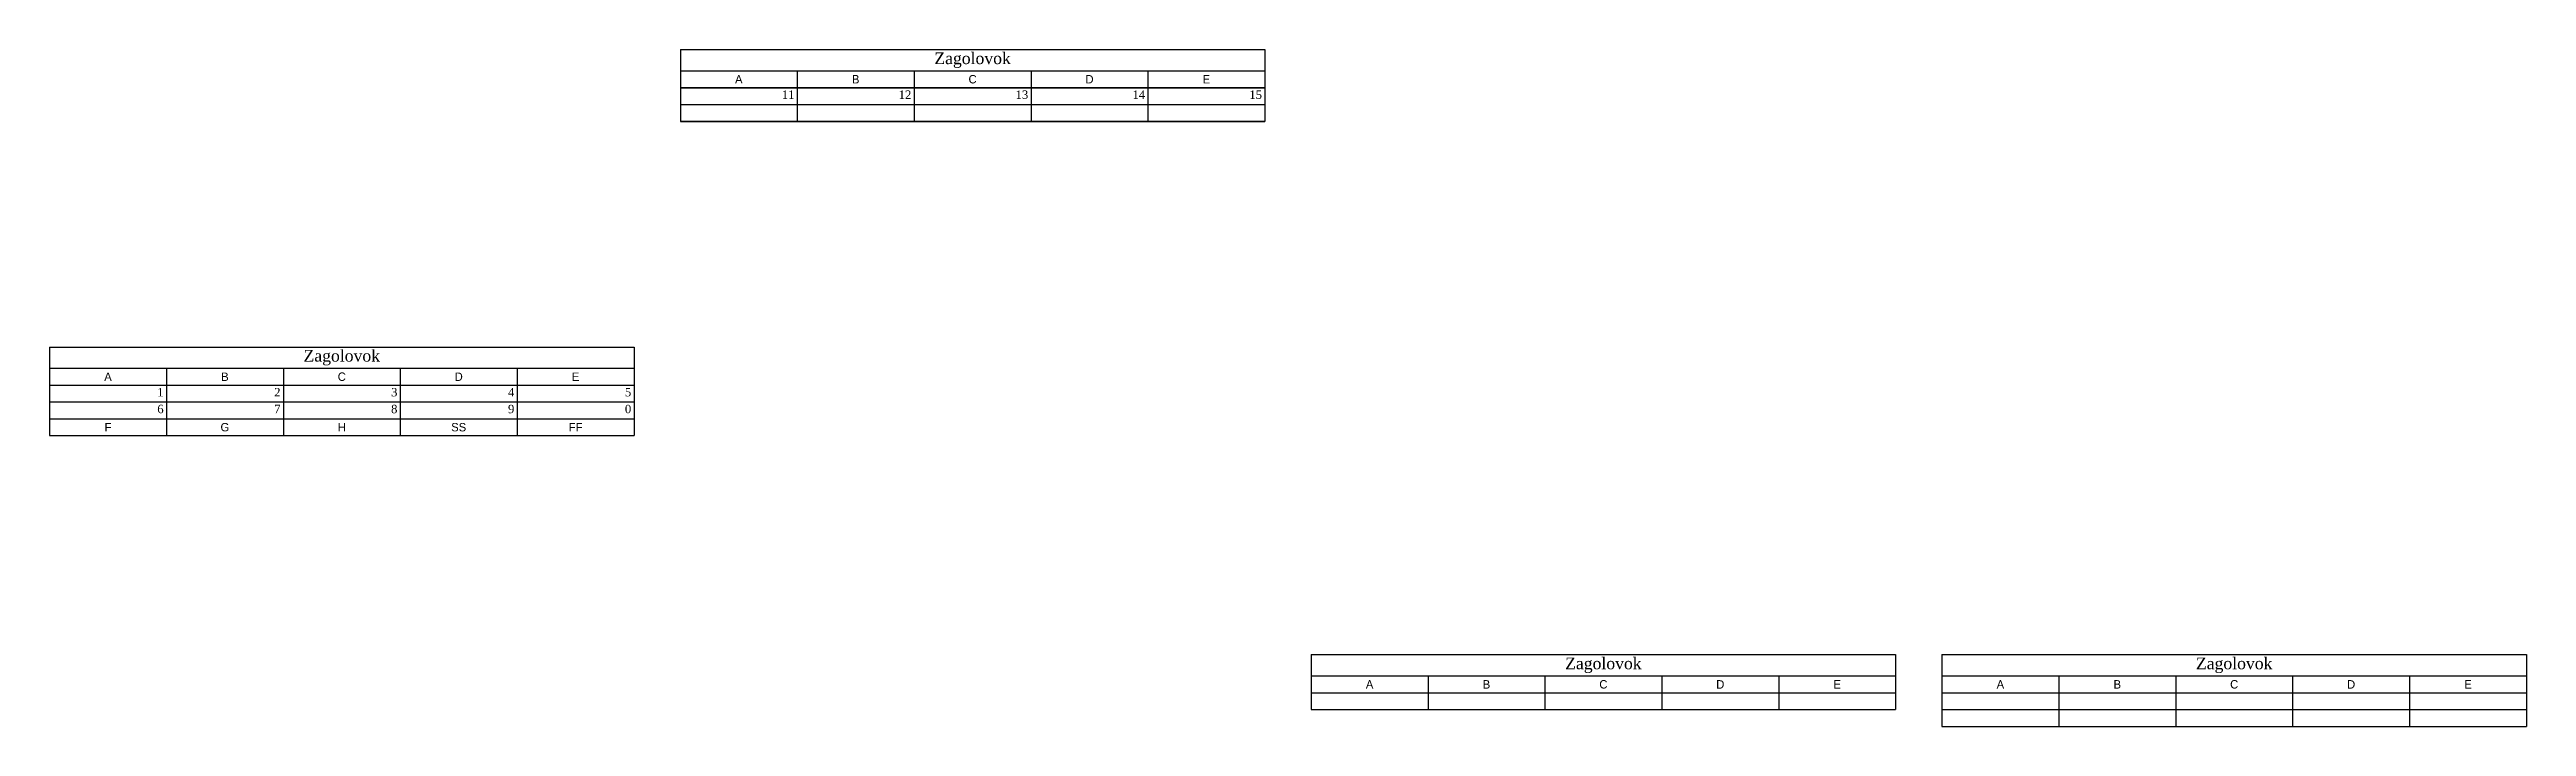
# Model space of a CAD drawing. Header units: inches. Extents: x 84.7 to 137.6, y 12.4 to 26.9.
import ezdxf

# ---------------------------------------------------------------- set-up
doc = ezdxf.new("R2010")
doc.units = ezdxf.units.IN
doc.header["$MEASUREMENT"] = 0
doc.styles.add('newtext', font='times.ttf')

# ---------------------------------------------------------------- blocks, each defined once
blk = doc.blocks.new('*T1')
at = {"color": 0, "linetype": 'ByBlock', "lineweight": -2}
for p, q in [((13.49, 6.363), (25.99, 6.363)), ((13.49, 6.363), (13.49, 4.827)), ((25.99, 6.363), (25.99, 4.827)), ((13.49, 5.907), (25.99, 5.907)), ((15.99, 5.907), (15.99, 4.827)), ((18.49, 5.907), (18.49, 4.827)), ((20.99, 5.907), (20.99, 4.827)), ((23.49, 5.907), (23.49, 4.827)), ((13.49, 5.547), (25.99, 5.547)), ((13.49, 5.187), (25.99, 5.187)), ((13.49, 4.827), (25.99, 4.827)), ((0, 0), (12.5, 0)), ((0, 0), (0, -1.896)), ((12.5, 0), (12.5, -1.896)), ((0, -0.456), (12.5, -0.456)), ((2.5, -0.456), (2.5, -1.896)), ((5, -0.456), (5, -1.896)), ((7.5, -0.456), (7.5, -1.896)), ((10, -0.456), (10, -1.896)), ((0, -0.816), (12.5, -0.816)), ((0, -1.176), (12.5, -1.176)), ((0, -1.536), (12.5, -1.536)), ((0, -1.896), (12.5, -1.896)), ((26.98, -6.579), (39.48, -6.579)), ((26.98, -6.579), (26.98, -7.755)), ((39.48, -6.579), (39.48, -7.755)), ((40.47, -6.579), (52.97, -6.579)), ((40.47, -6.579), (40.47, -8.115)), ((52.97, -6.579), (52.97, -8.115)), ((26.98, -7.035), (39.48, -7.035)), ((26.98, -7.395), (39.48, -7.395)), ((29.48, -7.035), (29.48, -7.755)), ((31.98, -7.035), (31.98, -7.755)), ((34.48, -7.035), (34.48, -7.755)), ((36.98, -7.035), (36.98, -7.755)), ((40.47, -7.035), (52.97, -7.035)), ((40.47, -7.395), (52.97, -7.395)), ((42.97, -7.035), (42.97, -8.115)), ((45.47, -7.035), (45.47, -8.115)), ((47.97, -7.035), (47.97, -8.115)), ((50.47, -7.035), (50.47, -8.115)), ((26.98, -7.755), (39.48, -7.755)), ((40.47, -7.755), (52.97, -7.755)), ((40.47, -8.115), (52.97, -8.115))]:
    blk.add_line(p, q, dxfattribs=at)
at = {"layer": 'Defpoints', "color": 8, "lineweight": 0}
blk.add_line((0, 0), (0, 0), dxfattribs=at)
blk.add_line((0, 0), (0, 0), dxfattribs=at)
blk.add_line((0, 0), (0, 0), dxfattribs=at)
blk.add_line((0, 0), (0, 0), dxfattribs=at)
at = {"color": 0, "style": 'newtext'}
for s, insert, char_height, width, attachment_point in [('Zagolovok', (19.74, 6.135), 0.25, 12.38, 5), ('11', (15.93, 5.487), 0.18, 2.38, 3), ('12', (18.43, 5.487), 0.18, 2.38, 3), ('13', (20.93, 5.487), 0.18, 2.38, 3), ('14', (23.43, 5.487), 0.18, 2.38, 3), ('15', (25.93, 5.487), 0.18, 2.38, 3), ('Zagolovok', (6.25, -0.228), 0.25, 12.38, 5), ('1', (2.44, -0.876), 0.18, 2.38, 3), ('2', (4.94, -0.876), 0.18, 2.38, 3), ('3', (7.44, -0.876), 0.18, 2.38, 3), ('4', (9.94, -0.876), 0.18, 2.38, 3), ('5', (12.44, -0.876), 0.18, 2.38, 3), ('6', (2.44, -1.236), 0.18, 2.38, 3), ('7', (4.94, -1.236), 0.18, 2.38, 3), ('8', (7.44, -1.236), 0.18, 2.38, 3), ('9', (9.94, -1.236), 0.18, 2.38, 3), ('0', (12.44, -1.236), 0.18, 2.38, 3), ('Zagolovok', (33.23, -6.807), 0.25, 12.38, 5), ('Zagolovok', (46.72, -6.807), 0.25, 12.38, 5)]:
    blk.add_mtext(s, dxfattribs=dict(at, insert=insert, char_height=char_height, width=width, attachment_point=attachment_point))
at = {"color": 0, "char_height": 0.18, "width": 2.38, "attachment_point": 5}
for s, insert in [('A', (14.74, 5.727)), ('B', (17.24, 5.727)), ('C', (19.74, 5.727)), ('D', (22.24, 5.727)), ('E', (24.74, 5.727)), ('A', (1.25, -0.636)), ('B', (3.75, -0.636)), ('C', (6.25, -0.636)), ('D', (8.75, -0.636)), ('E', (11.25, -0.636)), ('F', (1.25, -1.716)), ('G', (3.75, -1.716)), ('H', (6.25, -1.716)), ('SS', (8.75, -1.716)), ('FF', (11.25, -1.716)), ('A', (28.23, -7.215)), ('B', (30.73, -7.215)), ('C', (33.23, -7.215)), ('D', (35.73, -7.215)), ('E', (38.23, -7.215)), ('A', (41.72, -7.215)), ('B', (44.22, -7.215)), ('C', (46.72, -7.215)), ('D', (49.22, -7.215)), ('E', (51.72, -7.215))]:
    blk.add_mtext(s, dxfattribs=dict(at, insert=insert))
blk = doc.blocks.new('*T4')
at = {"color": 0, "linetype": 'ByBlock', "lineweight": -2}
for p, q in [((0, 0), (12.5, 0)), ((0, 0), (0, -1.536)), ((12.5, 0), (12.5, -1.536)), ((0, -0.456), (12.5, -0.456)), ((2.5, -0.456), (2.5, -1.536)), ((5, -0.456), (5, -1.536)), ((7.5, -0.456), (7.5, -1.536)), ((10, -0.456), (10, -1.536)), ((0, -0.816), (12.5, -0.816)), ((0, -1.176), (12.5, -1.176)), ((0, -1.536), (12.5, -1.536))]:
    blk.add_line(p, q, dxfattribs=at)
at = {"layer": 'Defpoints', "color": 8, "lineweight": 0}
blk.add_line((0, 0), (0, 0), dxfattribs=at)
at = {"color": 0, "style": 'newtext'}
for s, insert, char_height, width, attachment_point in [('Zagolovok', (6.25, -0.228), 0.25, 12.38, 5), ('11', (2.44, -0.876), 0.18, 2.38, 3), ('12', (4.94, -0.876), 0.18, 2.38, 3), ('13', (7.44, -0.876), 0.18, 2.38, 3), ('14', (9.94, -0.876), 0.18, 2.38, 3), ('15', (12.44, -0.876), 0.18, 2.38, 3)]:
    blk.add_mtext(s, dxfattribs=dict(at, insert=insert, char_height=char_height, width=width, attachment_point=attachment_point))
at = {"color": 0, "char_height": 0.18, "width": 2.38, "attachment_point": 5}
for s, insert in [('A', (1.25, -0.636)), ('B', (3.75, -0.636)), ('C', (6.25, -0.636)), ('D', (8.75, -0.636)), ('E', (11.25, -0.636))]:
    blk.add_mtext(s, dxfattribs=dict(at, insert=insert))
blk = doc.blocks.new('*T5')
at = {"color": 0, "linetype": 'ByBlock', "lineweight": -2}
for p, q in [((0, 0), (12.5, 0)), ((0, 0), (0, -1.176)), ((12.5, 0), (12.5, -1.176)), ((0, -0.456), (12.5, -0.456)), ((2.5, -0.456), (2.5, -1.176)), ((5, -0.456), (5, -1.176)), ((7.5, -0.456), (7.5, -1.176)), ((10, -0.456), (10, -1.176)), ((0, -0.816), (12.5, -0.816)), ((0, -1.176), (12.5, -1.176))]:
    blk.add_line(p, q, dxfattribs=at)
at = {"layer": 'Defpoints', "color": 8, "lineweight": 0}
blk.add_line((0, 0), (0, 0), dxfattribs=at)
at = {"color": 0, "insert": (6.25, -0.228), "char_height": 0.25, "width": 12.38, "attachment_point": 5, "style": 'newtext'}
blk.add_mtext('Zagolovok', dxfattribs=at)
at = {"color": 0, "char_height": 0.18, "width": 2.38, "attachment_point": 5}
for s, insert in [('A', (1.25, -0.636)), ('B', (3.75, -0.636)), ('C', (6.25, -0.636)), ('D', (8.75, -0.636)), ('E', (11.25, -0.636))]:
    blk.add_mtext(s, dxfattribs=dict(at, insert=insert))
blk = doc.blocks.new('*T6')
at = {"color": 0, "linetype": 'ByBlock', "lineweight": -2}
for p, q in [((0, 0), (12.5, 0)), ((0, 0), (0, -1.536)), ((12.5, 0), (12.5, -1.536)), ((0, -0.456), (12.5, -0.456)), ((2.5, -0.456), (2.5, -1.536)), ((5, -0.456), (5, -1.536)), ((7.5, -0.456), (7.5, -1.536)), ((10, -0.456), (10, -1.536)), ((0, -0.816), (12.5, -0.816)), ((0, -1.176), (12.5, -1.176)), ((0, -1.536), (12.5, -1.536))]:
    blk.add_line(p, q, dxfattribs=at)
at = {"layer": 'Defpoints', "color": 8, "lineweight": 0}
blk.add_line((0, 0), (0, 0), dxfattribs=at)
at = {"color": 0, "insert": (6.25, -0.228), "char_height": 0.25, "width": 12.38, "attachment_point": 5, "style": 'newtext'}
blk.add_mtext('Zagolovok', dxfattribs=at)
at = {"color": 0, "char_height": 0.18, "width": 2.38, "attachment_point": 5}
for s, insert in [('A', (1.25, -0.636)), ('B', (3.75, -0.636)), ('C', (6.25, -0.636)), ('D', (8.75, -0.636)), ('E', (11.25, -0.636))]:
    blk.add_mtext(s, dxfattribs=dict(at, insert=insert))

msp = doc.modelspace()

# ---------------------------------------------------------------- block references
for name, p in [('*T1', (84.665, 20.503)), ('*T4', (98.155, 26.865)), ('*T5', (111.645, 13.923)), ('*T6', (125.135, 13.923))]:
    msp.add_blockref(name, p)

doc.saveas('drawing.dxf')
